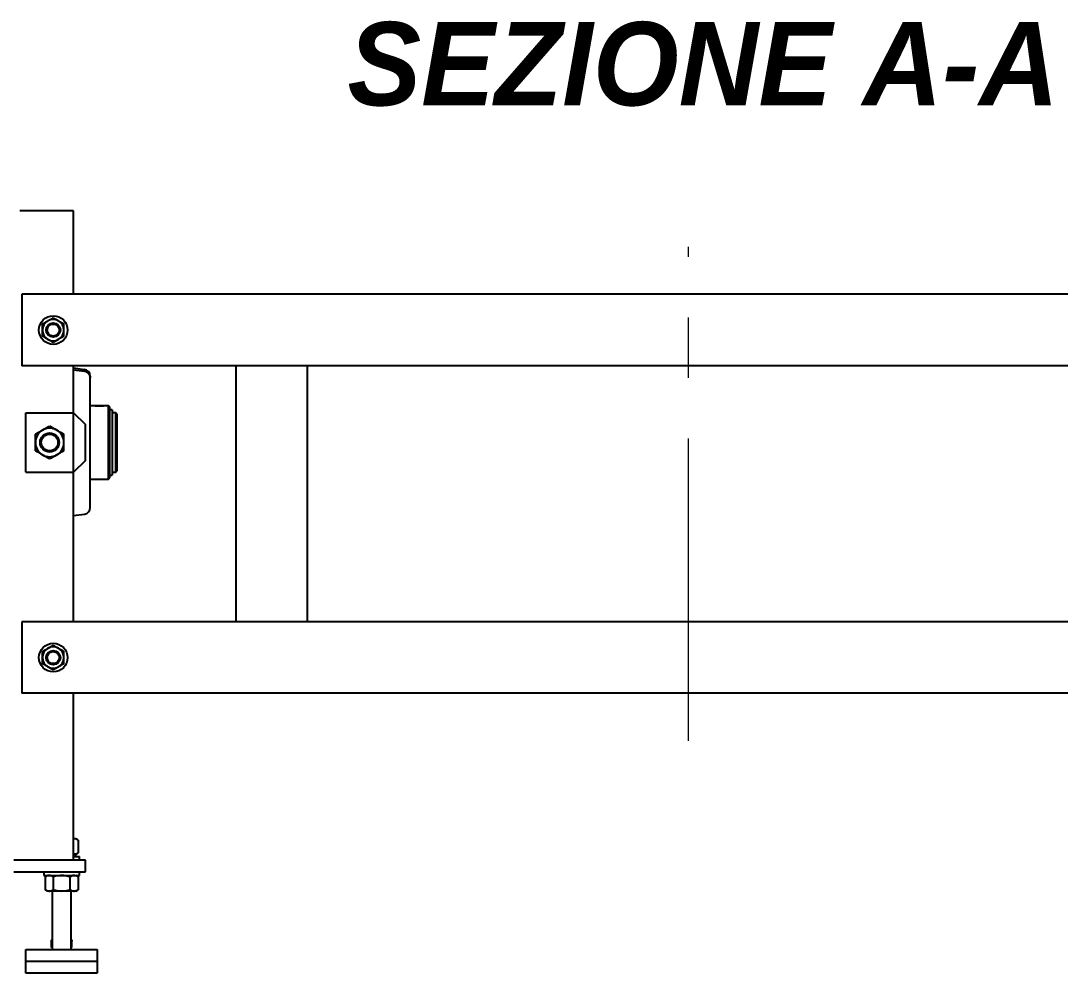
# Model space of a CAD drawing. Header units: millimetres. Extents: x 0 to 11880, y 0 to 8400.
# Drawn here: x 2019 to 2892, y 4853 to 5652 of the extents above; entities that cross this region are included whole.
import ezdxf

# ---------------------------------------------------------------- set-up
doc = ezdxf.new("R2010")
doc.units = ezdxf.units.MM
doc.header["$LTSCALE"] = 20
doc.linetypes.add('CENTERX2', pattern=[20.32, 12.7, -2.54, 2.54, -2.54])
doc.layers.add('ANNOTAZIONI', color=7, linetype='Continuous')
doc.styles.add('SLDTEXTSTYLE7', font='arialbi.ttf', dxfattribs={"width": 0.948})

msp = doc.modelspace()

# ---------------------------------------------------------------- linework, layer by layer
at = {"color": 7, "linetype": 'Continuous', "lineweight": 25}
for p, q in [((2063.02, 5492.53), (2018.02, 5492.53)), ((2063.02, 5422.53), (2063.02, 5492.53)), ((3139.52, 5422.53), (2019.52, 5422.53)), ((2019.52, 5422.53), (2019.52, 5420.5)), ((2019.52, 5420.5), (2019.52, 5417.51)), ((2019.52, 5417.51), (2019.52, 5416.25)), ((2019.52, 5416.25), (2019.52, 5410.27)), ((2019.52, 5410.27), (2019.52, 5374.79)), ((2019.52, 5374.79), (2019.52, 5368.8)), ((2019.52, 5368.8), (2019.52, 5367.55)), ((2019.52, 5367.55), (2019.52, 5364.56)), ((2019.52, 5364.56), (2019.52, 5362.53)), ((3139.52, 5362.53), (2019.52, 5362.53)), ((2063.02, 5323.13), (2063.02, 5362.53)), ((2063.02, 5360.73), (2072.1, 5359.54)), ((2199.52, 5147.53), (2199.52, 5362.53)), ((2201.55, 5362.53), (2199.52, 5362.53)), ((2259.52, 5362.53), (2257.49, 5362.53)), ((2259.52, 5147.53), (2259.52, 5362.53)), ((2063.02, 5359.18), (2072.19, 5357.97)), ((2077.02, 5353.93), (2077.02, 5352.43)), ((2077.02, 5243.51), (2077.02, 5352.43)), ((2079.01, 5329.03), (2077.02, 5329.03)), ((2080.3, 5329.03), (2080.13, 5328.87)), ((2088.94, 5329.03), (2080.3, 5329.03)), ((2089.11, 5328.86), (2088.94, 5329.03)), ((2092.52, 5329.03), (2090.29, 5329.03)), ((2093.62, 5327.93), (2092.52, 5329.03)), ((2092.52, 5298.13), (2092.52, 5329.03)), ((2093.62, 5298.13), (2093.62, 5327.93)), ((2095.62, 5325.42), (2093.62, 5325.42)), ((2095.62, 5325.42), (2095.62, 5270.83)), ((2023.02, 5273.13), (2023.02, 5323.13)), ((2023.02, 5323.13), (2063.02, 5323.13)), ((2063.02, 5323.13), (2073.02, 5313.13)), ((2063.02, 5273.13), (2063.02, 5323.13)), ((2098.52, 5323.13), (2095.77, 5323.13)), ((2095.77, 5273.13), (2095.77, 5323.13)), ((2099.52, 5322.13), (2098.52, 5323.13)), ((2098.52, 5298.13), (2098.52, 5323.13)), ((2099.52, 5322.13), (2099.52, 5298.13)), ((2073.02, 5283.13), (2073.02, 5313.13)), ((2092.52, 5267.23), (2092.52, 5298.13)), ((2093.62, 5268.33), (2093.62, 5298.13)), ((2098.52, 5273.13), (2098.52, 5298.13)), ((2099.52, 5298.13), (2099.52, 5274.13)), ((2073.02, 5283.13), (2063.02, 5273.13)), ((2023.02, 5273.13), (2063.02, 5273.13)), ((2063.02, 5147.53), (2063.02, 5273.13)), ((2095.77, 5273.13), (2098.52, 5273.13)), ((2098.52, 5273.13), (2099.52, 5274.13)), ((2077.02, 5267.23), (2092.52, 5267.23)), ((2092.52, 5267.23), (2093.62, 5268.33)), ((2093.62, 5270.83), (2095.62, 5270.83)), ((2063.02, 5236.8), (2072.19, 5238)), ((3139.52, 5147.53), (2019.52, 5147.53)), ((2019.52, 5147.53), (2019.52, 5145.5)), ((2019.52, 5145.5), (2019.52, 5142.51)), ((2019.52, 5142.51), (2019.52, 5141.25)), ((2201.55, 5147.53), (2199.52, 5147.53)), ((2259.52, 5147.53), (2257.49, 5147.53)), ((2019.52, 5141.25), (2019.52, 5135.27)), ((2019.52, 5135.27), (2019.52, 5099.79)), ((2019.52, 5099.79), (2019.52, 5093.8)), ((2019.52, 5093.8), (2019.52, 5092.55)), ((2019.52, 5092.55), (2019.52, 5089.56)), ((2019.52, 5089.56), (2019.52, 5087.53)), ((3139.52, 5087.53), (2019.52, 5087.53)), ((2063.02, 4947.53), (2063.02, 5087.53)), ((2063.41, 4965.43), (2063.02, 4965.43)), ((2065.02, 4965.43), (2063.41, 4965.43)), ((2066.88, 4964.36), (2065.02, 4965.43)), ((2066.88, 4964.36), (2066.88, 4953.5)), ((2063.02, 4952.49), (2063.41, 4952.43)), ((2063.41, 4952.43), (2063.02, 4952.43)), ((2063.02, 4952.43), (2065.02, 4952.43)), ((2063.02, 4950.53), (2068.02, 4950.53)), ((2065.02, 4952.43), (2063.41, 4952.43)), ((2065.02, 4952.43), (2066.88, 4953.5)), ((2065.02, 4950.53), (2065.02, 4952.43)), ((2068.02, 4947.53), (2068.02, 4950.53)), ((2073.02, 4947.53), (2013.02, 4947.53)), ((2073.02, 4937.53), (2073.02, 4947.53)), ((2013.02, 4937.53), (2073.02, 4937.53)), ((2038.02, 4937.53), (2038.02, 4934.53)), ((2038.02, 4934.53), (2068.02, 4934.53)), ((2041.02, 4934.53), (2039.16, 4933.46)), ((2039.16, 4933.46), (2039.16, 4922.6)), ((2046.09, 4933.46), (2046.09, 4922.6)), ((2059.95, 4933.46), (2059.95, 4922.6)), ((2066.88, 4933.46), (2065.02, 4934.53)), ((2066.88, 4933.46), (2066.88, 4922.6)), ((2068.02, 4934.53), (2068.02, 4937.53)), ((2039.16, 4922.6), (2041.02, 4921.53)), ((2042.63, 4921.53), (2041.02, 4921.53)), ((2053.02, 4921.53), (2042.63, 4921.53)), ((2045.02, 4921.53), (2045.02, 4872.53)), ((2063.41, 4921.53), (2053.02, 4921.53)), ((2061.02, 4872.53), (2061.02, 4921.53)), ((2065.02, 4921.53), (2063.41, 4921.53)), ((2065.02, 4921.53), (2066.88, 4922.6)), ((2044.79, 4880.33), (2044.52, 4880.17)), ((2045.02, 4880.33), (2044.79, 4880.33)), ((2061.25, 4880.33), (2061.02, 4880.33)), ((2061.52, 4880.17), (2061.25, 4880.33)), ((2023.02, 4862.53), (2023.02, 4872.53)), ((2023.02, 4872.53), (2053.02, 4872.53)), ((2045.02, 4879.55), (2044.52, 4879.41)), ((2044.52, 4874.08), (2044.52, 4879.41)), ((2045.02, 4874.08), (2044.52, 4874.08)), ((2053.02, 4872.53), (2083.02, 4872.53)), ((2061.52, 4879.41), (2061.02, 4879.54)), ((2061.52, 4874.08), (2061.02, 4874.08)), ((2061.52, 4874.08), (2061.52, 4879.41)), ((2083.02, 4872.53), (2083.02, 4862.53)), ((2023.02, 4852.53), (2023.02, 4862.53)), ((2023.02, 4862.53), (2083.02, 4862.53)), ((2083.02, 4862.53), (2083.02, 4852.53)), ((2083.02, 4852.53), (2023.02, 4852.53))]:
    msp.add_line(p, q, dxfattribs=at)
for centre, radius in [((2046.02, 5392.53), 12), ((2046.02, 5392.53), 6), ((2046.02, 5392.53), 5.04), ((2043.02, 5298.13), 8), ((2043.02, 5298.13), 7), ((2046.02, 5117.53), 12), ((2046.02, 5117.53), 6), ((2046.02, 5117.53), 5.04)]:
    msp.add_circle(centre, radius, dxfattribs=at)
for centre, radius, start, end in [((2046.02, 5392.53), 9, 120, 180), ((2046.02, 5392.53), 9, 60, 120), ((2046.02, 5392.53), 9, 0, 60), ((2046.02, 5392.53), 9, 180, 240), ((2046.02, 5392.53), 9, 300, 0), ((2046.02, 5392.53), 9, 240, 300), ((2071.36, 5353.93), 5.66, 0, 82.5), ((2095.55, 5321.84), 0.215, 287.59734, 0), ((2043.02, 5298.13), 12, 120, 180), ((2043.02, 5298.13), 12, 60, 120), ((2043.02, 5298.13), 12, 0, 60), ((2043.02, 5298.13), 12, 180, 240), ((2043.02, 5298.13), 12, 300, 0), ((2043.02, 5298.13), 12, 240, 300), ((2095.55, 5274.41), 0.215, 0, 72.40266), ((2071.47, 5243.51), 5.55, 277.5, 0), ((2046.02, 5117.53), 9, 120, 180), ((2046.02, 5117.53), 9, 60, 120), ((2046.02, 5117.53), 9, 0, 60), ((2046.02, 5117.53), 9, 180, 240), ((2046.02, 5117.53), 9, 300, 0), ((2046.02, 5117.53), 9, 240, 300)]:
    msp.add_arc(centre, radius, start, end, dxfattribs=at)
for points, knots in [([(2037.02, 5397.72), (2037.75, 5398.15), (2039.22, 5399), (2040.75, 5399.88), (2041.52, 5400.32)], [0, 0, 0, 0, 0.495458, 1, 1, 1, 1]), ([(2037.02, 5392.53), (2037.02, 5393), (2037.02, 5394.76), (2037.02, 5396.47), (2037.02, 5397.72)], [0, 0, 0, 0, 0.268634, 1, 1, 1, 1]), ([(2041.52, 5400.32), (2041.63, 5400.38), (2042.43, 5400.85), (2043.96, 5401.73), (2045.33, 5402.52), (2046.02, 5402.92)], [0, 0, 0, 0, 0.07009, 0.530784, 1, 1, 1, 1]), ([(2046.02, 5402.92), (2046.75, 5402.5), (2048.22, 5401.65), (2049.75, 5400.77), (2050.52, 5400.32)], [0, 0, 0, 0, 0.495458, 1, 1, 1, 1]), ([(2050.52, 5400.32), (2050.63, 5400.26), (2051.43, 5399.79), (2052.96, 5398.91), (2054.33, 5398.12), (2055.02, 5397.72)], [0, 0, 0, 0, 0.07009, 0.5307844, 1, 1, 1, 1]), ([(2055.02, 5392.53), (2055.02, 5393), (2055.02, 5394.76), (2055.02, 5396.47), (2055.02, 5397.72)], [0, 0, 0, 0, 0.268634, 1, 1, 1, 1]), ([(2037.02, 5387.33), (2037.02, 5387.77), (2037.02, 5389.46), (2037.02, 5391.22), (2037.02, 5392.53)], [0, 0, 0, 0, 0.257551, 1, 1, 1, 1]), ([(2041.52, 5384.73), (2041.41, 5384.79), (2040.6, 5385.26), (2039.08, 5386.14), (2037.71, 5386.93), (2037.02, 5387.33)], [0, 0, 0, 0, 0.07009, 0.530784, 1, 1, 1, 1]), ([(2055.02, 5387.33), (2054.29, 5386.91), (2052.81, 5386.06), (2051.29, 5385.18), (2050.52, 5384.73)], [0, 0, 0, 0, 0.495458, 1, 1, 1, 1]), ([(2055.02, 5387.33), (2055.02, 5387.77), (2055.02, 5389.46), (2055.02, 5391.22), (2055.02, 5392.53)], [0, 0, 0, 0, 0.257551, 1, 1, 1, 1]), ([(2046.02, 5382.13), (2045.29, 5382.56), (2043.81, 5383.41), (2042.29, 5384.29), (2041.52, 5384.73)], [0, 0, 0, 0, 0.495458, 1, 1, 1, 1]), ([(2050.52, 5384.73), (2050.41, 5384.67), (2049.6, 5384.2), (2048.08, 5383.33), (2046.71, 5382.53), (2046.02, 5382.13)], [0, 0, 0, 0, 0.07009, 0.530784, 1, 1, 1, 1]), ([(2077.02, 5352.43), (2077, 5352.78), (2076.95, 5353.75), (2076.37, 5355.28), (2075.15, 5356.74), (2073.68, 5357.66), (2072.63, 5357.88), (2072.19, 5357.97)], [0, 0, 0, 0, 0.128184, 0.36429, 0.599732, 0.834046, 1, 1, 1, 1]), ([(2090.29, 5329.03), (2090.24, 5329.02), (2090.14, 5329), (2089.33, 5328.88), (2088.08, 5328.74), (2086.4, 5328.61), (2084.44, 5328.56), (2082.44, 5328.63), (2080.68, 5328.79), (2079.48, 5328.94), (2078.92, 5329.03), (2078.99, 5329.02), (2079.01, 5329.02)], [0, 0, 0, 0, 0.092617, 0.186659, 0.286263, 0.394185, 0.509145, 0.627449, 0.745569, 0.859451, 0.96453, 1, 1, 1, 1]), ([(2031.02, 5305.06), (2031.99, 5305.62), (2033.96, 5306.75), (2035.99, 5307.93), (2037.02, 5308.52)], [0, 0, 0, 0, 0.495458, 1, 1, 1, 1]), ([(2037.02, 5308.52), (2037.16, 5308.6), (2038.24, 5309.22), (2040.27, 5310.4), (2042.1, 5311.45), (2043.02, 5311.98)], [0, 0, 0, 0, 0.070099, 0.530789, 1, 1, 1, 1]), ([(2043.02, 5311.98), (2043.99, 5311.42), (2045.96, 5310.29), (2047.99, 5309.11), (2049.02, 5308.52)], [0, 0, 0, 0, 0.495458, 1, 1, 1, 1]), ([(2049.02, 5308.52), (2049.16, 5308.44), (2050.24, 5307.82), (2052.27, 5306.64), (2054.1, 5305.59), (2055.02, 5305.06)], [0, 0, 0, 0, 0.0700986, 0.5307888, 1, 1, 1, 1]), ([(2031.02, 5298.13), (2031.02, 5298.76), (2031.02, 5301.1), (2031.02, 5303.39), (2031.02, 5305.06)], [0, 0, 0, 0, 0.268634, 1, 1, 1, 1]), ([(2055.02, 5298.13), (2055.02, 5298.76), (2055.02, 5301.1), (2055.02, 5303.39), (2055.02, 5305.06)], [0, 0, 0, 0, 0.268634, 1, 1, 1, 1]), ([(2031.02, 5291.2), (2031.02, 5291.78), (2031.02, 5294.04), (2031.02, 5296.38), (2031.02, 5298.13)], [0, 0, 0, 0, 0.257551, 1, 1, 1, 1]), ([(2037.02, 5287.73), (2036.88, 5287.82), (2035.8, 5288.44), (2033.77, 5289.61), (2031.94, 5290.67), (2031.02, 5291.2)], [0, 0, 0, 0, 0.0700986, 0.5307888, 1, 1, 1, 1]), ([(2055.02, 5291.2), (2054.04, 5290.64), (2052.08, 5289.5), (2050.04, 5288.33), (2049.02, 5287.73)], [0, 0, 0, 0, 0.495458, 1, 1, 1, 1]), ([(2055.02, 5291.2), (2055.02, 5291.78), (2055.02, 5294.04), (2055.02, 5296.38), (2055.02, 5298.13)], [0, 0, 0, 0, 0.2575513, 1, 1, 1, 1]), ([(2043.02, 5284.27), (2042.04, 5284.83), (2040.08, 5285.97), (2038.04, 5287.14), (2037.02, 5287.73)], [0, 0, 0, 0, 0.495458, 1, 1, 1, 1]), ([(2049.02, 5287.73), (2048.88, 5287.65), (2047.8, 5287.03), (2045.77, 5285.86), (2043.94, 5284.8), (2043.02, 5284.27)], [0, 0, 0, 0, 0.070099, 0.530789, 1, 1, 1, 1]), ([(2037.02, 5122.72), (2037.75, 5123.15), (2039.22, 5124), (2040.75, 5124.88), (2041.52, 5125.32)], [0, 0, 0, 0, 0.495458, 1, 1, 1, 1]), ([(2041.52, 5125.32), (2041.63, 5125.38), (2042.43, 5125.85), (2043.96, 5126.73), (2045.33, 5127.52), (2046.02, 5127.92)], [0, 0, 0, 0, 0.07009, 0.530784, 1, 1, 1, 1]), ([(2046.02, 5127.92), (2046.75, 5127.5), (2048.22, 5126.65), (2049.75, 5125.77), (2050.52, 5125.32)], [0, 0, 0, 0, 0.495458, 1, 1, 1, 1]), ([(2050.52, 5125.32), (2050.63, 5125.26), (2051.43, 5124.79), (2052.96, 5123.91), (2054.33, 5123.12), (2055.02, 5122.72)], [0, 0, 0, 0, 0.07009, 0.5307844, 1, 1, 1, 1]), ([(2037.02, 5117.53), (2037.02, 5118), (2037.02, 5119.76), (2037.02, 5121.47), (2037.02, 5122.72)], [0, 0, 0, 0, 0.268634, 1, 1, 1, 1]), ([(2037.02, 5112.33), (2037.02, 5112.77), (2037.02, 5114.46), (2037.02, 5116.22), (2037.02, 5117.53)], [0, 0, 0, 0, 0.257551, 1, 1, 1, 1]), ([(2055.02, 5117.53), (2055.02, 5118), (2055.02, 5119.76), (2055.02, 5121.47), (2055.02, 5122.72)], [0, 0, 0, 0, 0.268634, 1, 1, 1, 1]), ([(2055.02, 5112.33), (2055.02, 5112.77), (2055.02, 5114.46), (2055.02, 5116.22), (2055.02, 5117.53)], [0, 0, 0, 0, 0.257551, 1, 1, 1, 1]), ([(2041.52, 5109.73), (2041.41, 5109.79), (2040.6, 5110.26), (2039.08, 5111.14), (2037.71, 5111.93), (2037.02, 5112.33)], [0, 0, 0, 0, 0.07009, 0.530784, 1, 1, 1, 1]), ([(2046.02, 5107.13), (2045.29, 5107.56), (2043.81, 5108.41), (2042.29, 5109.29), (2041.52, 5109.73)], [0, 0, 0, 0, 0.495458, 1, 1, 1, 1]), ([(2050.52, 5109.73), (2050.41, 5109.67), (2049.6, 5109.2), (2048.08, 5108.33), (2046.71, 5107.53), (2046.02, 5107.13)], [0, 0, 0, 0, 0.07009, 0.530784, 1, 1, 1, 1]), ([(2055.02, 5112.33), (2054.29, 5111.91), (2052.81, 5111.06), (2051.29, 5110.18), (2050.52, 5109.73)], [0, 0, 0, 0, 0.495458, 1, 1, 1, 1]), ([(2063.41, 4965.43), (2063.33, 4965.43), (2063.2, 4965.43), (2063.07, 4965.4), (2063.02, 4965.39)], [0, 0, 0, 0, 0.626884, 1, 1, 1, 1]), ([(2066.88, 4964.36), (2066.31, 4964.65), (2065.18, 4965.26), (2064, 4965.37), (2063.41, 4965.43)], [0, 0, 0, 0, 0.495458, 1, 1, 1, 1]), ([(2063.41, 4952.43), (2063.49, 4952.43), (2064.12, 4952.44), (2065.29, 4952.67), (2066.34, 4953.22), (2066.88, 4953.5)], [0, 0, 0, 0, 0.070099, 0.530789, 1, 1, 1, 1]), ([(2042.63, 4934.53), (2042.54, 4934.53), (2041.92, 4934.52), (2040.75, 4934.28), (2039.7, 4933.73), (2039.16, 4933.46)], [0, 0, 0, 0, 0.070099, 0.530789, 1, 1, 1, 1]), ([(2046.09, 4933.46), (2045.53, 4933.75), (2044.39, 4934.36), (2043.22, 4934.47), (2042.63, 4934.53)], [0, 0, 0, 0, 0.495458, 1, 1, 1, 1]), ([(2053.02, 4934.53), (2051.28, 4934.41), (2048.93, 4934.25), (2046.67, 4933.62), (2046.09, 4933.46)], [0, 0, 0, 0, 0.7424487, 1, 1, 1, 1]), ([(2059.95, 4933.46), (2058.28, 4933.88), (2055.99, 4934.45), (2053.65, 4934.51), (2053.02, 4934.53)], [0, 0, 0, 0, 0.731366, 1, 1, 1, 1]), ([(2063.41, 4934.53), (2063.33, 4934.53), (2062.71, 4934.52), (2061.54, 4934.28), (2060.48, 4933.73), (2059.95, 4933.46)], [0, 0, 0, 0, 0.070099, 0.530789, 1, 1, 1, 1]), ([(2066.88, 4933.46), (2066.31, 4933.75), (2065.18, 4934.36), (2064, 4934.47), (2063.41, 4934.53)], [0, 0, 0, 0, 0.495458, 1, 1, 1, 1]), ([(2039.16, 4922.6), (2039.73, 4922.3), (2040.86, 4921.69), (2042.03, 4921.58), (2042.63, 4921.53)], [0, 0, 0, 0, 0.495458, 1, 1, 1, 1]), ([(2042.63, 4921.53), (2042.71, 4921.53), (2043.33, 4921.54), (2044.5, 4921.77), (2045.56, 4922.32), (2046.09, 4922.6)], [0, 0, 0, 0, 0.070099, 0.530789, 1, 1, 1, 1]), ([(2046.09, 4922.6), (2046.67, 4922.44), (2048.93, 4921.81), (2051.28, 4921.65), (2053.02, 4921.53)], [0, 0, 0, 0, 0.257551, 1, 1, 1, 1]), ([(2053.02, 4921.53), (2053.65, 4921.54), (2055.99, 4921.6), (2058.28, 4922.18), (2059.95, 4922.6)], [0, 0, 0, 0, 0.268634, 1, 1, 1, 1]), ([(2059.95, 4922.6), (2060.51, 4922.3), (2061.65, 4921.69), (2062.82, 4921.58), (2063.41, 4921.53)], [0, 0, 0, 0, 0.495458, 1, 1, 1, 1]), ([(2063.41, 4921.53), (2063.49, 4921.53), (2064.12, 4921.54), (2065.29, 4921.77), (2066.34, 4922.32), (2066.88, 4922.6)], [0, 0, 0, 0, 0.070099, 0.530789, 1, 1, 1, 1]), ([(2044.52, 4879.41), (2044.52, 4879.52), (2044.52, 4879.85), (2044.52, 4880.16), (2044.52, 4880.13), (2044.52, 4880.12)], [0, 0, 0, 0, 0.260824, 0.759869, 1, 1, 1, 1]), ([(2061.52, 4880.12), (2061.52, 4880.13), (2061.52, 4880.17), (2061.52, 4879.86), (2061.52, 4879.52), (2061.52, 4879.41)], [0, 0, 0, 0, 0.227284, 0.739167, 1, 1, 1, 1])]:
    msp.add_open_spline(points, degree=3, knots=knots, dxfattribs=at)
at = {"layer": 'ANNOTAZIONI', "linetype": 'CENTERX2', "lineweight": 18}
msp.add_line((2579.52, 5047.53), (2579.52, 5462.53), dxfattribs=at)

# ---------------------------------------------------------------- texts
at = {"layer": 'ANNOTAZIONI', "insert": (2591.85, 5651.15), "char_height": 70, "attachment_point": 2, "style": 'SLDTEXTSTYLE7'}
msp.add_mtext('SEZIONE A-A', dxfattribs=at)

doc.saveas('drawing.dxf')
